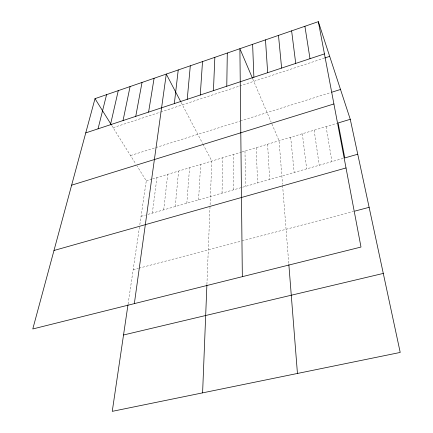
<?xml version="1.0" encoding="UTF-8"?>
<svg xmlns="http://www.w3.org/2000/svg" width="433" height="433" viewBox="0 0 433 433"><rect width="100%" height="100%" fill="white"/><g stroke="black" fill="none" stroke-linecap="round" stroke-linejoin="round"><path stroke-width="0.32" stroke-dasharray="2.17 1.62" d="M233.76 189.773L233.825 154.413M222.026 193.134L222.773 157.742M206.914 284.416L210.032 206.076M210.081 204.766L211.818 161.049L202.92 144.048M198.563 199.862L200.641 164.416M186.829 203.229L189.567 167.755M175.213 206.557L178.596 171.062M163.712 209.859L167.728 174.342M152.324 213.123L156.963 177.59M128.081 304.128L139.621 225.983M139.816 224.673L146.294 180.805L136.947 165.834M113.121 127.675L160.075 112.212M160.692 112.012L239.054 86.205M239.687 85.999L324.122 58.195M130.522 155.539L239.693 121.191M240.337 120.991L330.476 92.63M146.294 180.805L151.945 179.1M152.568 178.91L241.262 152.167M241.879 151.983L336.847 123.345M141.044 216.359L145.428 215.098M147.934 214.384L344.132 158.121M133.164 269.732L138.295 268.379M138.933 268.206L241.392 241.111M242.036 240.937L353.615 211.428M111.736 125.451L135.897 164.145M181.162 102.507L202.612 143.458M252.791 78.995L271.177 122.193M271.924 123.952L279.079 140.768L282.511 184.247M326.081 126.593L331.932 161.617M314.163 130.187L319.224 165.265M302.358 133.748L306.64 168.87M290.662 137.272L294.186 172.442M282.614 185.557L288.8 263.946M267.605 144.227L269.656 179.479M256.239 147.653L257.57 182.942M244.981 151.047L245.603 186.374"/><path stroke-width="0.65" d="M226.773 86.232L227.303 53.037M202.601 392.866L206.887 285.071M213.442 90.643L214.844 57.335M200.263 95.006L202.514 61.583M187.229 99.319L190.309 65.794M174.337 103.584L178.234 69.957M134.344 303.62L166.277 74.081L180.853 101.917M127.989 304.778L112.25 411.35L400.216 352.435L350.265 119.302L318.331 21.65L95.006 98.654L32.784 328.966L360.992 247.054L318.331 21.65M148.589 112.109L154.088 78.281M135.746 116.358L142.024 82.443M123.037 120.563L130.084 86.557M110.475 124.726L118.269 90.632M98.042 128.839L106.578 94.665M85.75 132.904L324.436 53.908M324.739 57.99L329.681 56.36M331.727 92.234L340.511 89.469M71.629 185.172L333.908 103.958M350.265 119.302L338.113 122.967L344.771 157.937L357.745 154.218M53.984 250.485L346.021 167.95M354.892 211.093L369.127 207.326M123.524 334.99L383.286 273.423M95.006 98.654L111.389 124.893M252.542 78.405L239.898 48.696L242.334 276.671M304.902 26.278L309.996 58.688M291.62 30.857L295.723 63.407M278.484 35.387L281.618 68.078M288.854 264.601L297.444 373.457M265.483 39.874L267.67 72.695M252.623 44.307L253.884 77.258"/></g></svg>
